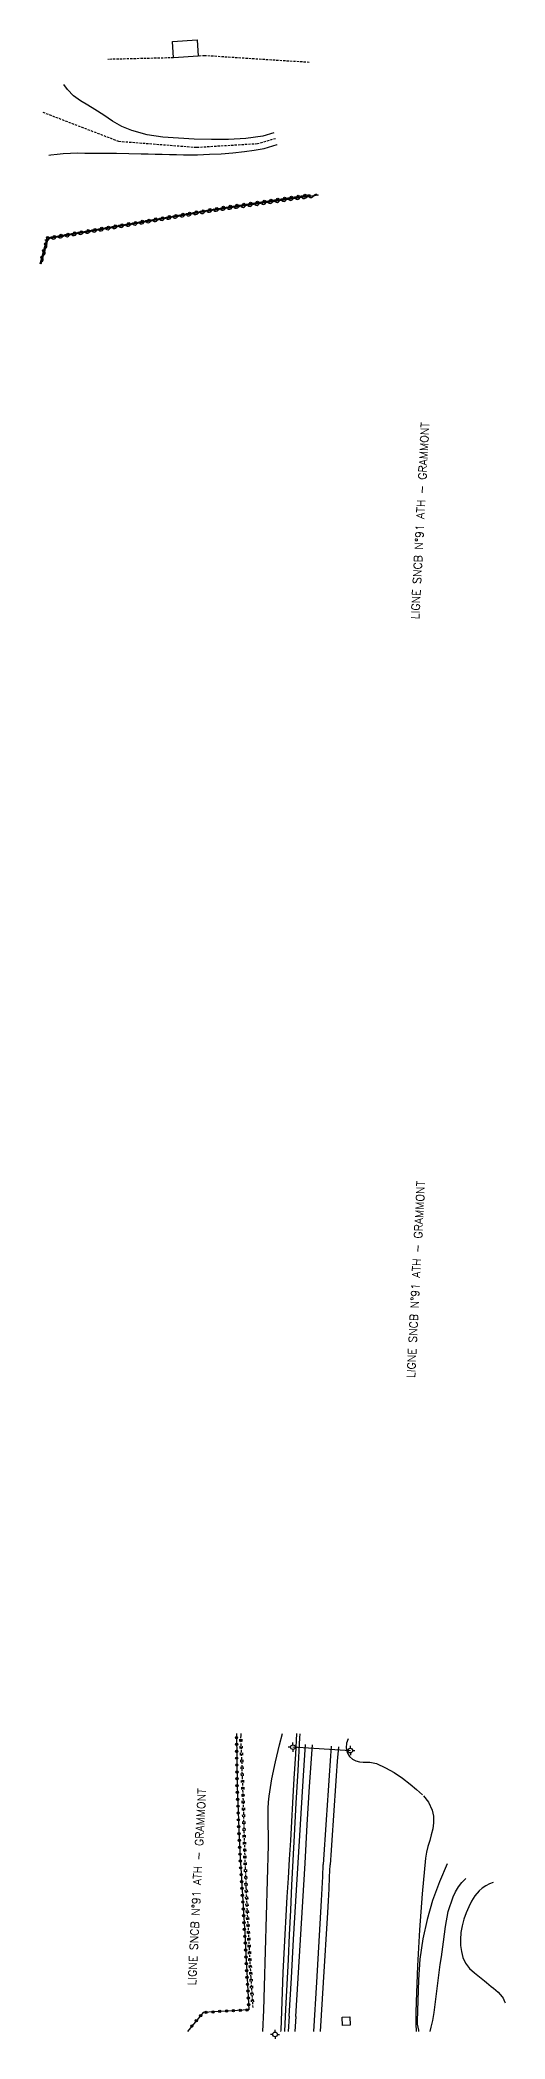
# Model space of a CAD drawing. Header units: millimetres. Extents: x 112268 to 113000, y 154998 to 156000.
# Drawn here: x 112267.7 to 112369.3, y 154998.3 to 155435.4 of the extents above; entities that cross this region are included whole.
import ezdxf

# ---------------------------------------------------------------- set-up
doc = ezdxf.new("R2010")
doc.units = ezdxf.units.MM
doc.linetypes.add('DASHED', pattern=[0.75, 0.5, -0.25])
doc.layers.get('0').update_dxf_attribs({"linetype": 'CONTINUOUS'})
for name, color, linetype in [('W0001', 6, 'DASHED'), ('W0008', 7, 'CONTINUOUS'), ('W0071', 7, 'CONTINUOUS'), ('W0104', 1, 'CONTINUOUS'), ('W0112', 1, 'DASHED'), ('W0211', 2, 'CONTINUOUS'), ('W0214', 2, 'CONTINUOUS'), ('W0220', 5, 'DASHED'), ('W0310', 3, 'CONTINUOUS'), ('W0323', 7, 'CONTINUOUS'), ('W0515', 5, 'CONTINUOUS'), ('W0610', 7, 'CONTINUOUS'), ('W0611', 7, 'CONTINUOUS'), ('W0700', 7, 'CONTINUOUS'), ('W0989', 7, 'CONTINUOUS')]:
    doc.layers.add(name, color=color, linetype=linetype)
doc.styles.get("Standard").update_dxf_attribs({"font": 'romans.shx', "width": 0.85})

# ---------------------------------------------------------------- blocks, each defined once
blk = doc.blocks.new('T610')
for p, q in [((-0.500001, 0), (-1.000002, 0)), ((0, 0.500001), (0, 1.000002)), ((0.500001, 0), (1.000002, 0)), ((0, -0.500001), (0, -1.000002))]:
    blk.add_line(p, q)
blk.add_ellipse((0, 0), major_axis=(-0.353554, 0.353554), ratio=1, start_param=3.926990817, end_param=10.2101761242)
blk = doc.blocks.new('t323o')
at = {"color": 0, "linetype": 'Continuous'}
for radius in [0.25, 0.15]:
    blk.add_circle((0, 0), radius, dxfattribs=at)
blk = doc.blocks.new('t310o')
at = {"color": 0, "linetype": 'Continuous'}
for centre, start, end in [((-0.5, 0.38), 216.8699, 323.1304), ((0.5, -0.37), 36.8699, 143.1303)]:
    blk.add_arc(centre, 0.625, start, end, dxfattribs=at)
blk = doc.blocks.new('t220o')
at = {"color": 0, "linetype": 'Continuous'}
for p, q in [((-0.25, 0.25), (0.25, 0.25)), ((-0.25, -0.25), (0.25, -0.25))]:
    blk.add_line(p, q, dxfattribs=at)

msp = doc.modelspace()

# ---------------------------------------------------------------- linework, layer by layer
at = {"layer": 'W0001'}
msp.add_lwpolyline([(112319.22, 155413.86), (112315.26, 155412.72), (112301.92, 155411.91), (112284.99, 155413.22), (112268.39, 155419.6)], dxfattribs=at)
at = {"layer": 'W0008'}
for points in [[(112318.84, 155415.11), (112318.84, 155415.11), (112318.84, 155415.11), (112318.84, 155415.11), (112318.84, 155415.11), (112316.45, 155414.41), (112312.71, 155413.88), (112308.94, 155413.65), (112305.18, 155413.65), (112301.43, 155413.77), (112298, 155413.94), (112294.56, 155414.21), (112291.13, 155414.72), (112287.78, 155415.62), (112285.62, 155416.53), (112283.59, 155417.7), (112281.65, 155418.98), (112279.73, 155420.25), (112278.18, 155421.2), (112276.58, 155422.16), (112275.05, 155423.25), (112273.73, 155424.6), (112272.97, 155425.73)], [(112269.65, 155410.24), (112270.12, 155410.34), (112271.48, 155410.47), (112272.81, 155410.59), (112274.37, 155410.71), (112275.94, 155410.74), (112277.5, 155410.72), (112279.07, 155410.72), (112281.75, 155410.71), (112284.44, 155410.68), (112287.13, 155410.63), (112289.82, 155410.58), (112291.36, 155410.55), (112292.91, 155410.51), (112294.45, 155410.46), (112296, 155410.41), (112297.54, 155410.37), (112299.09, 155410.34), (112300.64, 155410.34), (112302.18, 155410.36), (112304.75, 155410.44), (112307.31, 155410.57), (112309.87, 155410.76), (112312.42, 155411.03), (112314.57, 155411.35), (112316.71, 155411.73), (112319.59, 155412.6), (112319.59, 155412.6), (112319.59, 155412.6), (112319.59, 155412.6), (112319.59, 155412.6), (112319.59, 155412.6), (112319.59, 155412.6), (112319.59, 155412.6), (112319.59, 155412.6)]]:
    msp.add_lwpolyline(points, dxfattribs=at)
at = {"layer": 'W0071'}
for points in [[(112356.71, 155036.66), (112355, 155032.69), (112353.54, 155028.62), (112352.33, 155024.47), (112351.38, 155020.25), (112350.73, 155015.77), (112350.43, 155011.25), (112350.3, 155006.74), (112350.14, 155002.24), (112350.16, 155001.58), (112350.27, 155000.91), (112350.41, 155000.26), (112350.45, 155000)], [(112353.01, 155000), (112353.24, 155000.89), (112353.55, 155002.37), (112353.85, 155004.11), (112354.11, 155005.85), (112354.34, 155007.6), (112354.54, 155009.35), (112354.74, 155011.1), (112354.95, 155012.84), (112355.18, 155014.59), (112355.44, 155016.33), (112355.9, 155019.59), (112356.32, 155022.9), (112356.94, 155026.21), (112357.99, 155029.4), (112358.53, 155030.52), (112359.18, 155031.57), (112359.94, 155032.56), (112360.8, 155033.46)]]:
    msp.add_lwpolyline(points, dxfattribs=at)
at = {"layer": 'W0104'}
for points in [[(112296.7, 155435.09), (112302.09, 155435.44), (112302.33, 155431.89), (112296.93, 155431.54)], [(112333.86, 155001.25), (112333.75, 155003.11), (112335.41, 155003.21), (112335.52, 155001.35)]]:
    msp.add_lwpolyline(points, close=True, dxfattribs=at)
at = {"layer": 'W0112'}
for points in [[(112296.93, 155431.54), (112282.57, 155431.2)], [(112326.59, 155430.55), (112320.61, 155430.9), (112303.73, 155432.01), (112302.33, 155431.89)]]:
    msp.add_lwpolyline(points, dxfattribs=at)
at = {"layer": 'W0211'}
for points in [[(112316.46, 155000), (112316.62, 155004.66), (112316.79, 155009.83), (112317.03, 155017.55), (112317.26, 155025.26), (112317.46, 155032.97), (112317.64, 155040.69), (112317.66, 155042.03), (112317.65, 155043.37), (112317.62, 155044.72), (112317.6, 155046.06), (112317.6, 155047.4), (112317.62, 155048.75), (112317.69, 155050.09), (112317.81, 155051.43), (112318.38, 155055.21), (112319.17, 155058.95), (112320.09, 155062.65), (112320.72, 155065.1)], [(112321.23, 155000), (112321.49, 155004.83), (112321.77, 155010.26), (112322.03, 155015.68), (112322.28, 155021.1), (112322.52, 155026.53), (112322.78, 155031.95), (112323.04, 155037.38), (112323.32, 155042.8), (112323.71, 155049.93), (112324.12, 155057.06), (112324.55, 155064.18), (112324.61, 155065.09)], [(112335.11, 155063.97), (112334.71, 155063.01), (112334.61, 155061.98), (112334.84, 155060.97), (112335.37, 155060.08), (112336, 155059.52), (112336.76, 155059.16), (112337.55, 155058.96), (112338.33, 155058.87), (112339.05, 155058.85), (112339.79, 155058.83), (112340.54, 155058.75), (112341.25, 155058.54), (112343.22, 155057.63), (112345.11, 155056.57), (112346.92, 155055.38), (112348.63, 155054.05), (112350.02, 155052.88), (112351.29, 155051.75)], [(112351.55, 155051.47), (112352.64, 155050.15), (112353.46, 155048.39), (112353.72, 155047.02), (112353.73, 155045.63), (112353.56, 155044.27), (112353.25, 155042.95), (112352.89, 155041.7), (112352.52, 155040.45), (112352.2, 155039.18), (112352, 155037.88), (112351.26, 155030.05), (112350.66, 155022.2), (112350.21, 155014.35), (112349.91, 155006.48), (112349.87, 155004.06), (112349.87, 155001.64), (112349.9, 155000)]]:
    msp.add_lwpolyline(points, dxfattribs=at)
at = {"layer": 'W0214'}
msp.add_lwpolyline([(112323.8, 155065.1), (112323.54, 155060.59), (112323.24, 155055.29), (112322.93, 155049.99), (112322.69, 155045.87), (112322.44, 155041.75), (112322.19, 155037.63), (112321.94, 155033.51), (112321.69, 155029.39), (112321.45, 155025.27), (112321.22, 155021.15), (112321, 155017.03), (112320.8, 155012.84), (112320.63, 155008.64), (112320.48, 155004.44), (112320.33, 155000.24), (112320.32, 155000)], dxfattribs=at)
at = {"layer": 'W0220'}
msp.add_lwpolyline([(112314.29, 155005.19), (112313.87, 155011.77), (112313.49, 155018.36), (112313.14, 155024.95), (112312.82, 155031.54), (112312.65, 155035.53), (112312.51, 155039.52), (112312.38, 155043.51), (112312.26, 155047.5), (112312.14, 155051.49), (112312, 155055.48), (112311.84, 155059.47), (112311.65, 155063.46), (112311.66, 155064.66), (112311.68, 155065.11)], dxfattribs=at)
at = {"layer": 'W0310'}
msp.add_lwpolyline([(112328.63, 155401.49), (112304.9, 155398.05), (112269.51, 155391.96), (112269.3, 155391.41), (112267.93, 155386.42)], dxfattribs=at)
at = {"layer": 'W0323'}
for points in [[(112267.74, 155386.48), (112269.34, 155392.21), (112308.33, 155398.92), (112326.75, 155401.62)], [(112310.67, 155065.11), (112310.8, 155053.62), (112311.33, 155040.51), (112312.47, 155021.33), (112313.4, 155004.71), (112303.4, 155004.14), (112299.96, 155000)]]:
    msp.add_lwpolyline(points, dxfattribs=at)
at = {"layer": 'W0515'}
msp.add_lwpolyline([(112366.77, 155032.54), (112365.93, 155032.25), (112365.13, 155031.84), (112364.39, 155031.34), (112363.72, 155030.75), (112362.79, 155029.67), (112362.03, 155028.47), (112361.41, 155027.21), (112360.86, 155025.92), (112360.36, 155024.52), (112359.96, 155023.08), (112359.7, 155021.6), (112359.6, 155020.1), (112359.65, 155018.77), (112359.82, 155017.44), (112360.16, 155016.13), (112360.73, 155014.89), (112361.58, 155013.75), (112362.66, 155012.8), (112363.78, 155011.95), (112364.84, 155011.08), (112365.33, 155010.65), (112365.84, 155010.24), (112366.35, 155009.83), (112366.86, 155009.43), (112367.37, 155009), (112367.86, 155008.55), (112368.32, 155008.07), (112368.74, 155007.56), (112368.94, 155007.24), (112369.11, 155006.9), (112369.24, 155006.54), (112369.35, 155006.25)], dxfattribs=at)
at = {"layer": 'W0611'}
msp.add_lwpolyline([(112335.59, 155061.37), (112323, 155062.11)], dxfattribs=at)
at = {"layer": 'W0700'}
for points in [[(112322.15, 155003.35), (112322.66, 155011.73), (112323.16, 155020.11), (112323.65, 155028.49), (112324.15, 155036.87), (112324.64, 155045.25), (112325.14, 155053.63), (112325.73, 155062.75), (112325.73, 155062.75)], [(112323.65, 155003.26), (112324.15, 155011.63), (112324.65, 155020.01), (112325.15, 155028.39), (112325.65, 155036.77), (112326.14, 155045.15), (112326.64, 155053.53), (112327.29, 155062.63), (112327.29, 155062.63)], [(112331.36, 155062.34), (112331.36, 155062.34), (112331.14, 155059.19), (112330.93, 155055.95), (112330.71, 155052.7), (112330.5, 155049.46), (112330.28, 155046.22), (112330.07, 155042.97), (112329.86, 155039.73), (112329.65, 155036.48)], [(112332.93, 155062.22), (112332.93, 155062.22), (112332.64, 155059.1), (112332.43, 155055.86), (112332.21, 155052.61), (112331.99, 155049.37), (112331.78, 155046.12), (112331.56, 155042.88), (112331.35, 155039.64), (112331.15, 155036.39)], [(112327.56, 155000), (112328.21, 155010.75), (112329.1, 155026.04), (112329.25, 155028.65), (112329.39, 155031.26), (112329.53, 155033.87), (112329.65, 155036.48)], [(112329.06, 155000), (112329.7, 155010.66), (112330.6, 155025.96), (112330.75, 155028.57), (112330.89, 155031.18), (112331.02, 155033.8), (112331.15, 155036.41)], [(112322.15, 155003.35), (112321.94, 155000)], [(112323.65, 155003.26), (112323.44, 155000)]]:
    msp.add_lwpolyline(points, dxfattribs=at)

# ---------------------------------------------------------------- block references
at = {"layer": 'W0220'}
for p, rotation in [((112311.65, 155063.63), 89.60939649114538), ((112311.72, 155062.13), 92.77059211079948), ((112311.79, 155060.63), 92.77059211079948), ((112311.86, 155059.13), 92.29456759706625), ((112311.92, 155057.63), 92.29456759706625), ((112311.98, 155056.13), 92.29456759706625), ((112312.03, 155054.64), 91.95232003153139), ((112312.08, 155053.14), 91.95232003153139), ((112312.14, 155051.64), 91.95232003153139), ((112312.18, 155050.14), 91.7438602882896), ((112312.23, 155048.64), 91.7438602882896), ((112312.27, 155047.14), 91.69449195227527), ((112312.32, 155045.64), 91.69449195227527), ((112312.36, 155044.14), 91.69449195227527), ((112312.41, 155042.64), 91.80422375978732), ((112312.45, 155041.14), 91.80422375978732), ((112312.5, 155039.64), 91.80422375978732), ((112312.55, 155038.14), 92.0477666951163), ((112312.61, 155036.64), 92.0477666951163), ((112312.66, 155035.15), 92.42511301690492), ((112312.73, 155033.65), 92.42511301690492), ((112312.79, 155032.15), 92.42511301690492), ((112312.86, 155030.65), 92.7789748389602), ((112312.93, 155029.15), 92.7789748389602), ((112313.01, 155027.65), 92.7789748389602), ((112313.08, 155026.16), 92.7789748389602), ((112313.15, 155024.66), 93.05392615474601), ((112313.23, 155023.16), 93.05392615474601), ((112313.31, 155021.66), 93.05392615474601), ((112313.39, 155020.16), 93.05392615474601), ((112313.47, 155018.67), 93.05392615474601), ((112313.56, 155017.17), 93.32886858956269), ((112313.64, 155015.67), 93.32886858956269), ((112313.73, 155014.17), 93.32886858956269), ((112313.82, 155012.68), 93.32886858956269), ((112313.91, 155011.18), 93.6038021435292), ((112314, 155009.68), 93.6038021435292), ((112314.1, 155008.18), 93.6038021435292), ((112314.19, 155006.69), 93.6038021435292)]:
    msp.add_blockref('t220o', p, dxfattribs=dict(at, rotation=rotation))
at = {"layer": 'W0310'}
for p, rotation in [((112315.62, 155399.6), 188.2455512234075), ((112317.1, 155399.82), 188.2455512234075), ((112318.59, 155400.04), 188.2455512234075), ((112320.07, 155400.25), 188.2455512234075), ((112321.56, 155400.47), 188.2455512234075), ((112323.04, 155400.68), 188.2455512234075), ((112324.53, 155400.9), 188.2455512234075), ((112326.01, 155401.11), 188.2455512234075), ((112327.49, 155401.33), 188.2455512234075), ((112287.49, 155395.05), 189.7708561523515), ((112288.96, 155395.31), 189.7708561523515), ((112290.44, 155395.56), 189.7708561523515), ((112291.92, 155395.82), 189.7708561523515), ((112293.4, 155396.07), 189.7708561523515), ((112294.88, 155396.33), 189.7708561523515), ((112296.36, 155396.58), 189.7708561523515), ((112297.83, 155396.83), 189.7708561523515), ((112299.31, 155397.09), 189.7708561523515), ((112300.79, 155397.34), 189.7708561523515), ((112302.27, 155397.6), 189.7708561523515), ((112303.75, 155397.85), 189.7708561523515), ((112305.23, 155398.1), 188.2455512234075), ((112306.71, 155398.31), 188.2455512234075), ((112308.2, 155398.53), 188.2455512234075), ((112309.68, 155398.74), 188.2455512234075), ((112311.16, 155398.96), 188.2455512234075), ((112312.65, 155399.17), 188.2455512234075), ((112314.13, 155399.39), 188.2455512234075), ((112269.12, 155390.76), 254.6313526684732), ((112269.75, 155392), 189.7708561523515), ((112271.23, 155392.25), 189.7708561523515), ((112272.7, 155392.51), 189.7708561523515), ((112274.18, 155392.76), 189.7708561523515), ((112275.66, 155393.02), 189.7708561523515), ((112277.14, 155393.27), 189.7708561523515), ((112278.62, 155393.53), 189.7708561523515), ((112280.1, 155393.78), 189.7708561523515), ((112281.57, 155394.03), 189.7708561523515), ((112283.05, 155394.29), 189.7708561523515), ((112284.53, 155394.54), 189.7708561523515), ((112286.01, 155394.8), 189.7708561523515), ((112268.33, 155387.87), 254.6313526684732), ((112268.73, 155389.31), 254.6313526684732)]:
    msp.add_blockref('t310o', p, dxfattribs=dict(at, rotation=rotation))
at = {"layer": 'W0323'}
for p, rotation in [((112313.76, 155399.72), 8.321609835774112), ((112315.24, 155399.93), 8.321609835774112), ((112316.73, 155400.15), 8.321609835774112), ((112318.21, 155400.37), 8.321609835774112), ((112319.7, 155400.59), 8.321609835774112), ((112321.18, 155400.8), 8.321609835774112), ((112322.67, 155401.02), 8.321609835774112), ((112324.15, 155401.24), 8.321609835774112), ((112325.63, 155401.45), 8.321609835774112), ((112287.13, 155395.27), 9.76734629226983), ((112288.61, 155395.53), 9.76734629226983), ((112290.09, 155395.78), 9.76734629226983), ((112291.56, 155396.04), 9.76734629226983), ((112293.04, 155396.29), 9.76734629226983), ((112294.52, 155396.55), 9.76734629226983), ((112296, 155396.8), 9.76734629226983), ((112297.48, 155397.06), 9.76734629226983), ((112298.96, 155397.31), 9.76734629226983), ((112300.43, 155397.56), 9.76734629226983), ((112301.91, 155397.82), 9.76734629226983), ((112303.39, 155398.07), 9.76734629226983), ((112304.87, 155398.33), 9.76734629226983), ((112306.35, 155398.58), 9.76734629226983), ((112307.83, 155398.84), 9.76734629226983), ((112309.31, 155399.07), 8.321609835774112), ((112310.79, 155399.28), 8.321609835774112), ((112312.28, 155399.5), 8.321609835774112), ((112268.95, 155390.81), 74.3703846234231), ((112269.39, 155392.22), 9.76734629226983), ((112270.87, 155392.47), 9.76734629226983), ((112272.35, 155392.73), 9.76734629226983), ((112273.83, 155392.98), 9.76734629226983), ((112275.3, 155393.24), 9.76734629226983), ((112276.78, 155393.49), 9.76734629226983), ((112278.26, 155393.75), 9.76734629226983), ((112279.74, 155394), 9.76734629226983), ((112281.22, 155394.26), 9.76734629226983), ((112282.69, 155394.51), 9.76734629226983), ((112284.17, 155394.76), 9.76734629226983), ((112285.65, 155395.02), 9.76734629226983), ((112268.14, 155387.92), 74.3703846234231), ((112268.55, 155389.37), 74.3703846234231), ((112310.68, 155064.24), 270.6790719743491), ((112310.7, 155062.74), 270.6790719743491), ((112310.71, 155061.24), 270.6790719743491), ((112310.73, 155059.74), 270.6790719743491), ((112310.75, 155058.24), 270.6790719743491), ((112310.77, 155056.74), 270.6790719743491), ((112310.78, 155055.24), 270.6790719743491), ((112310.8, 155053.74), 270.6790719743491), ((112310.86, 155052.24), 272.293577605262), ((112310.92, 155050.74), 272.293577605262), ((112310.98, 155049.24), 272.293577605262), ((112311.04, 155047.74), 272.293577605262), ((112311.1, 155046.25), 272.293577605262), ((112311.16, 155044.75), 272.293577605262), ((112311.22, 155043.25), 272.293577605262), ((112311.28, 155041.75), 272.293577605262), ((112311.34, 155040.25), 273.395352379347), ((112311.43, 155038.75), 273.395352379347), ((112311.52, 155037.26), 273.395352379347), ((112311.61, 155035.76), 273.395352379347), ((112311.7, 155034.26), 273.395352379347), ((112311.79, 155032.76), 273.395352379347), ((112311.88, 155031.27), 273.395352379347), ((112311.97, 155029.77), 273.395352379347), ((112312.06, 155028.27), 273.395352379347), ((112312.14, 155026.77), 273.395352379347), ((112312.23, 155025.28), 273.395352379347), ((112312.32, 155023.78), 273.395352379347), ((112312.41, 155022.28), 273.395352379347), ((112312.5, 155020.78), 273.2023569973317), ((112312.58, 155019.29), 273.2023569973317), ((112312.66, 155017.79), 273.2023569973317), ((112312.75, 155016.29), 273.2023569973317), ((112312.83, 155014.79), 273.2023569973317), ((112312.92, 155013.3), 273.2023569973317), ((112313, 155011.8), 273.2023569973317), ((112313.08, 155010.3), 273.2023569973317), ((112313.17, 155008.8), 273.2023569973317), ((112313.25, 155007.31), 273.2023569973317), ((112301.88, 155002.31), 230.3291378469867), ((112302.84, 155003.46), 230.3291378469867), ((112304.02, 155004.18), 183.2229938822631), ((112305.51, 155004.26), 183.2229938822631), ((112307.01, 155004.35), 183.2229938822631), ((112308.51, 155004.43), 183.2229938822631), ((112310.01, 155004.52), 183.2229938822631), ((112311.5, 155004.6), 183.2229938822631), ((112313, 155004.68), 183.2229938822631), ((112313.34, 155005.81), 273.2023569973317), ((112300.92, 155001.15), 230.3291378469867)]:
    msp.add_blockref('t323o', p, dxfattribs=dict(at, rotation=rotation))
at = {"layer": 'W0610'}
for p in [(112323, 155062.14), (112335.56, 155061.4), (112319.1, 154999.33)]:
    msp.add_blockref('T610', p, dxfattribs=at)

# ---------------------------------------------------------------- texts
at = {"layer": 'W0989'}
for p in [(112350.56, 155308.75), (112349.63, 155142.82), (112301.78, 155010)]:
    msp.add_text('LIGNE SNCB N°91 ATH - GRAMMONT', height=1.75, rotation=87.0491, dxfattribs=at).set_placement(p)

doc.saveas('drawing.dxf')
